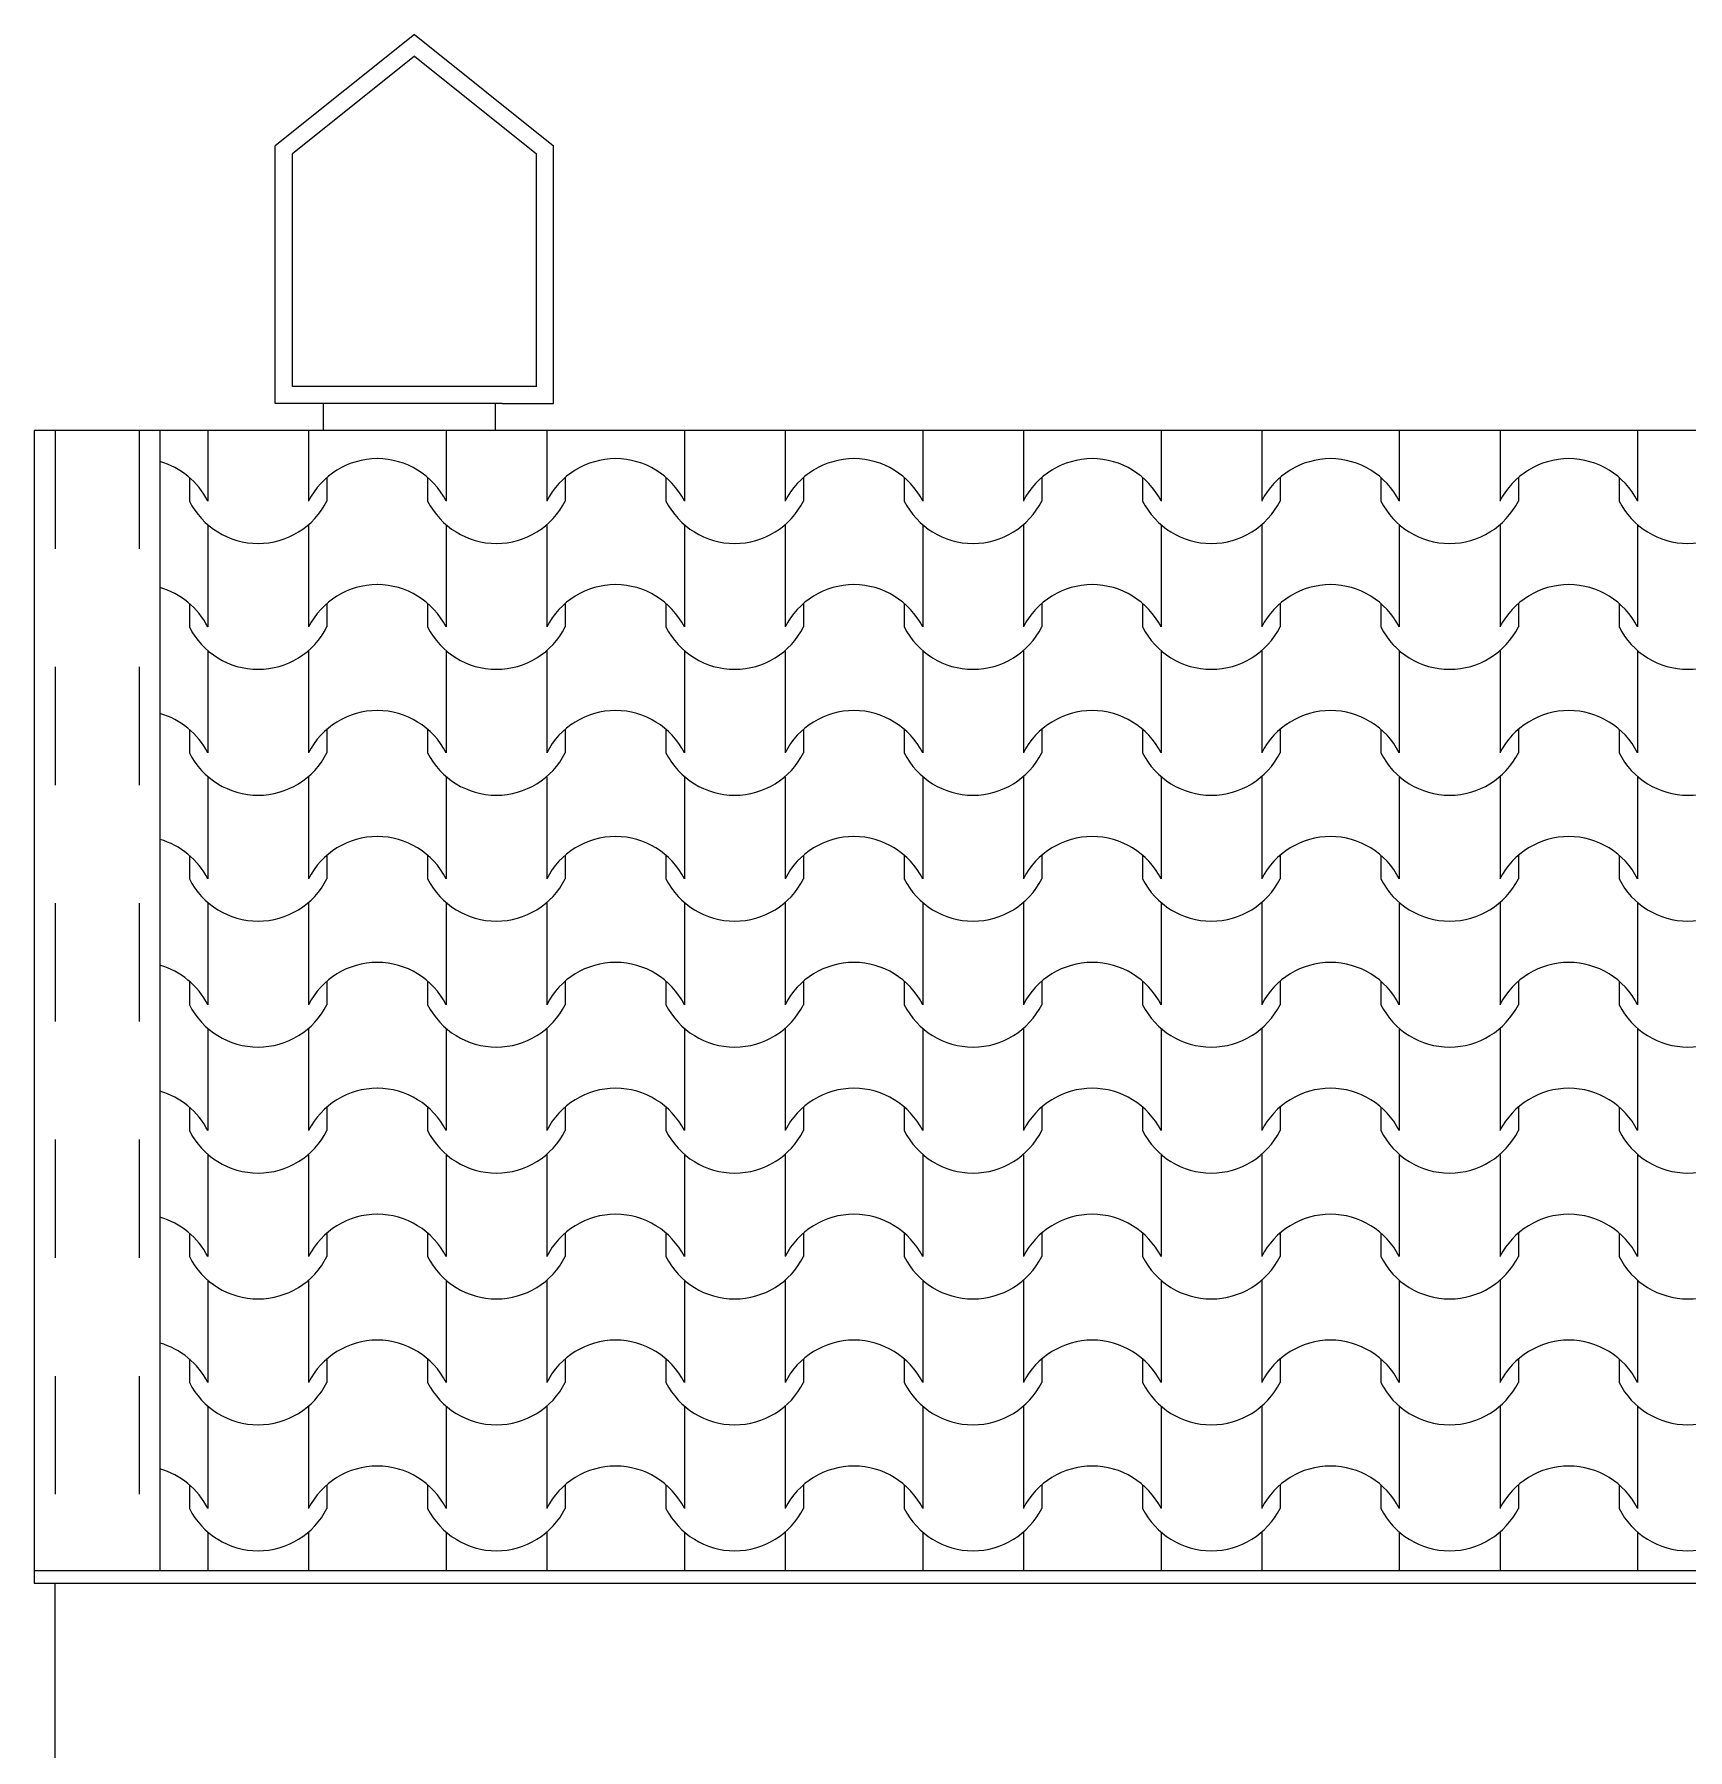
# Model space of a CAD drawing. Header units: millimetres. Extents: x 2791058 to 2855058, y -67651 to -18651.
# Drawn here: x 2803861 to 2805834, y -44920 to -42872 of the extents above; entities that cross this region are included whole.
import ezdxf

# ---------------------------------------------------------------- set-up
doc = ezdxf.new("R2010")
doc.units = ezdxf.units.MM
doc.header["$MEASUREMENT"] = 0
doc.linetypes.add('Dashed', pattern=[282.222223, 141.111112, -141.111112])
doc.layers.add('Shell - Roof_Pen_No__21', color=7, linetype='Continuous', lineweight=0)
doc.layers.add('Structural - Bearing_Pen_No__1', color=7, linetype='Continuous', lineweight=0)
doc.layers.add('Structural - Bearing_Pen_No__62', color=7, linetype='Continuous', lineweight=0, true_color=0xaaaaaa)

# ---------------------------------------------------------------- blocks, each defined once
blk = doc.blocks.new('*X14', base_point=(2247653.8, -76425))
at = {"layer": 'Structural - Bearing_Pen_No__62', "color": 253, "linetype": 'Continuous', "lineweight": 0, "true_color": 0xaaaaaa}
for p, q in [((2804067.7, -43345.2), (2804067.7, -43368.4)), ((2804188, -43345.2), (2804188, -43368.4)), ((2804352.2, -43345.2), (2804352.2, -43368.4)), ((2804472.4, -43345.2), (2804472.4, -43368.4)), ((2804636.7, -43345.2), (2804636.7, -43368.4)), ((2804756.9, -43345.2), (2804756.9, -43368.4)), ((2804921.2, -43345.2), (2804921.2, -43368.4)), ((2805041.4, -43345.2), (2805041.4, -43368.4)), ((2805205.7, -43345.2), (2805205.7, -43368.4)), ((2805325.9, -43345.2), (2805325.9, -43368.4)), ((2805490.1, -43345.2), (2805490.1, -43368.4)), ((2805610.4, -43345.2), (2805610.4, -43368.4)), ((2805774.6, -43345.2), (2805774.6, -43368.4)), ((2804067.7, -43368.4), (2804067.7, -43429.4)), ((2804188, -43368.4), (2804188, -43429.4)), ((2804352.2, -43368.4), (2804352.2, -43429.4)), ((2804472.4, -43368.4), (2804472.4, -43429.4)), ((2804636.7, -43368.4), (2804636.7, -43429.4)), ((2804756.9, -43368.4), (2804756.9, -43429.4)), ((2804921.2, -43368.4), (2804921.2, -43429.4)), ((2805041.4, -43368.4), (2805041.4, -43429.4)), ((2805205.7, -43368.4), (2805205.7, -43429.4)), ((2805325.9, -43368.4), (2805325.9, -43429.4)), ((2805490.1, -43368.4), (2805490.1, -43429.4)), ((2805610.4, -43368.4), (2805610.4, -43429.4)), ((2805774.6, -43368.4), (2805774.6, -43429.4)), ((2804045.7, -43401.4), (2804045.7, -43429.4)), ((2804210, -43401.4), (2804210, -43429.4)), ((2804330.2, -43401.4), (2804330.2, -43429.4)), ((2804494.5, -43401.4), (2804494.5, -43429.4)), ((2804614.7, -43401.4), (2804614.7, -43429.4)), ((2804778.9, -43401.4), (2804778.9, -43429.4)), ((2804899.2, -43401.4), (2804899.2, -43429.4)), ((2805063.4, -43401.4), (2805063.4, -43429.4)), ((2805183.6, -43401.4), (2805183.6, -43429.4)), ((2805347.9, -43401.4), (2805347.9, -43429.4)), ((2805468.1, -43401.4), (2805468.1, -43429.4)), ((2805632.4, -43401.4), (2805632.4, -43429.4)), ((2805752.6, -43401.4), (2805752.6, -43429.4)), ((2804067.7, -43457.8), (2804067.7, -43518.8)), ((2804188, -43457.8), (2804188, -43518.8)), ((2804352.2, -43457.8), (2804352.2, -43518.8)), ((2804472.4, -43457.8), (2804472.4, -43518.8)), ((2804636.7, -43457.8), (2804636.7, -43518.8)), ((2804756.9, -43457.8), (2804756.9, -43518.8)), ((2804921.2, -43457.8), (2804921.2, -43518.8)), ((2805041.4, -43457.8), (2805041.4, -43518.8)), ((2805205.7, -43457.8), (2805205.7, -43518.8)), ((2805325.9, -43457.8), (2805325.9, -43518.8)), ((2805490.1, -43457.8), (2805490.1, -43518.8)), ((2805610.4, -43457.8), (2805610.4, -43518.8)), ((2805774.6, -43457.8), (2805774.6, -43518.8)), ((2804067.7, -43518.8), (2804067.7, -43579.7)), ((2804188, -43518.8), (2804188, -43579.7)), ((2804352.2, -43518.8), (2804352.2, -43579.7)), ((2804472.4, -43518.8), (2804472.4, -43579.7)), ((2804636.7, -43518.8), (2804636.7, -43579.7)), ((2804756.9, -43518.8), (2804756.9, -43579.7)), ((2804921.2, -43518.8), (2804921.2, -43579.7)), ((2805041.4, -43518.8), (2805041.4, -43579.7)), ((2805205.7, -43518.8), (2805205.7, -43579.7)), ((2805325.9, -43518.8), (2805325.9, -43579.7)), ((2805490.1, -43518.8), (2805490.1, -43579.7)), ((2805610.4, -43518.8), (2805610.4, -43579.7)), ((2805774.6, -43518.8), (2805774.6, -43579.7)), ((2804045.7, -43551.7), (2804045.7, -43579.7)), ((2804210, -43551.7), (2804210, -43579.7)), ((2804330.2, -43551.7), (2804330.2, -43579.7)), ((2804494.5, -43551.7), (2804494.5, -43579.7)), ((2804614.7, -43551.7), (2804614.7, -43579.7)), ((2804778.9, -43551.7), (2804778.9, -43579.7)), ((2804899.2, -43551.7), (2804899.2, -43579.7)), ((2805063.4, -43551.7), (2805063.4, -43579.7)), ((2805183.6, -43551.7), (2805183.6, -43579.7)), ((2805347.9, -43551.7), (2805347.9, -43579.7)), ((2805468.1, -43551.7), (2805468.1, -43579.7)), ((2805632.4, -43551.7), (2805632.4, -43579.7)), ((2805752.6, -43551.7), (2805752.6, -43579.7)), ((2804067.7, -43608.1), (2804067.7, -43669.1)), ((2804188, -43608.1), (2804188, -43669.1)), ((2804352.2, -43608.1), (2804352.2, -43669.1)), ((2804472.4, -43608.1), (2804472.4, -43669.1)), ((2804636.7, -43608.1), (2804636.7, -43669.1)), ((2804756.9, -43608.1), (2804756.9, -43669.1)), ((2804921.2, -43608.1), (2804921.2, -43669.1)), ((2805041.4, -43608.1), (2805041.4, -43669.1)), ((2805205.7, -43608.1), (2805205.7, -43669.1)), ((2805325.9, -43608.1), (2805325.9, -43669.1)), ((2805490.1, -43608.1), (2805490.1, -43669.1)), ((2805610.4, -43608.1), (2805610.4, -43669.1)), ((2805774.6, -43608.1), (2805774.6, -43669.1)), ((2804067.7, -43669.1), (2804067.7, -43730.1)), ((2804188, -43669.1), (2804188, -43730.1)), ((2804352.2, -43669.1), (2804352.2, -43730.1)), ((2804472.4, -43669.1), (2804472.4, -43730.1)), ((2804636.7, -43669.1), (2804636.7, -43730.1)), ((2804756.9, -43669.1), (2804756.9, -43730.1)), ((2804921.2, -43669.1), (2804921.2, -43730.1)), ((2805041.4, -43669.1), (2805041.4, -43730.1)), ((2805205.7, -43669.1), (2805205.7, -43730.1)), ((2805325.9, -43669.1), (2805325.9, -43730.1)), ((2805490.1, -43669.1), (2805490.1, -43730.1)), ((2805610.4, -43669.1), (2805610.4, -43730.1)), ((2805774.6, -43669.1), (2805774.6, -43730.1)), ((2804045.7, -43702), (2804045.7, -43730.1)), ((2804210, -43702), (2804210, -43730.1)), ((2804330.2, -43702), (2804330.2, -43730.1)), ((2804494.5, -43702), (2804494.5, -43730.1)), ((2804614.7, -43702), (2804614.7, -43730.1)), ((2804778.9, -43702), (2804778.9, -43730.1)), ((2804899.2, -43702), (2804899.2, -43730.1)), ((2805063.4, -43702), (2805063.4, -43730.1)), ((2805183.6, -43702), (2805183.6, -43730.1)), ((2805347.9, -43702), (2805347.9, -43730.1)), ((2805468.1, -43702), (2805468.1, -43730.1)), ((2805632.4, -43702), (2805632.4, -43730.1)), ((2805752.6, -43702), (2805752.6, -43730.1)), ((2804067.7, -43758.5), (2804067.7, -43819.4)), ((2804188, -43758.5), (2804188, -43819.4)), ((2804352.2, -43758.5), (2804352.2, -43819.4)), ((2804472.4, -43758.5), (2804472.4, -43819.4)), ((2804636.7, -43758.5), (2804636.7, -43819.4)), ((2804756.9, -43758.5), (2804756.9, -43819.4)), ((2804921.2, -43758.5), (2804921.2, -43819.4)), ((2805041.4, -43758.5), (2805041.4, -43819.4)), ((2805205.7, -43758.5), (2805205.7, -43819.4)), ((2805325.9, -43758.5), (2805325.9, -43819.4)), ((2805490.1, -43758.5), (2805490.1, -43819.4)), ((2805610.4, -43758.5), (2805610.4, -43819.4)), ((2805774.6, -43758.5), (2805774.6, -43819.4)), ((2804067.7, -43819.4), (2804067.7, -43880.4)), ((2804188, -43819.4), (2804188, -43880.4)), ((2804352.2, -43819.4), (2804352.2, -43880.4)), ((2804472.4, -43819.4), (2804472.4, -43880.4)), ((2804636.7, -43819.4), (2804636.7, -43880.4)), ((2804756.9, -43819.4), (2804756.9, -43880.4)), ((2804921.2, -43819.4), (2804921.2, -43880.4)), ((2805041.4, -43819.4), (2805041.4, -43880.4)), ((2805205.7, -43819.4), (2805205.7, -43880.4)), ((2805325.9, -43819.4), (2805325.9, -43880.4)), ((2805490.1, -43819.4), (2805490.1, -43880.4)), ((2805610.4, -43819.4), (2805610.4, -43880.4)), ((2805774.6, -43819.4), (2805774.6, -43880.4)), ((2804045.7, -43852.4), (2804045.7, -43880.4)), ((2804210, -43852.4), (2804210, -43880.4)), ((2804330.2, -43852.4), (2804330.2, -43880.4)), ((2804494.5, -43852.4), (2804494.5, -43880.4)), ((2804614.7, -43852.4), (2804614.7, -43880.4)), ((2804778.9, -43852.4), (2804778.9, -43880.4)), ((2804899.2, -43852.4), (2804899.2, -43880.4)), ((2805063.4, -43852.4), (2805063.4, -43880.4)), ((2805183.6, -43852.4), (2805183.6, -43880.4)), ((2805347.9, -43852.4), (2805347.9, -43880.4)), ((2805468.1, -43852.4), (2805468.1, -43880.4)), ((2805632.4, -43852.4), (2805632.4, -43880.4)), ((2805752.6, -43852.4), (2805752.6, -43880.4)), ((2804067.7, -43908.8), (2804067.7, -43969.8)), ((2804188, -43908.8), (2804188, -43969.8)), ((2804352.2, -43908.8), (2804352.2, -43969.8)), ((2804472.4, -43908.8), (2804472.4, -43969.8)), ((2804636.7, -43908.8), (2804636.7, -43969.8)), ((2804756.9, -43908.8), (2804756.9, -43969.8)), ((2804921.2, -43908.8), (2804921.2, -43969.8)), ((2805041.4, -43908.8), (2805041.4, -43969.8)), ((2805205.7, -43908.8), (2805205.7, -43969.8)), ((2805325.9, -43908.8), (2805325.9, -43969.8)), ((2805490.1, -43908.8), (2805490.1, -43969.8)), ((2805610.4, -43908.8), (2805610.4, -43969.8)), ((2805774.6, -43908.8), (2805774.6, -43969.8)), ((2804067.7, -43969.8), (2804067.7, -44030.7)), ((2804188, -43969.8), (2804188, -44030.7)), ((2804352.2, -43969.8), (2804352.2, -44030.7)), ((2804472.4, -43969.8), (2804472.4, -44030.7)), ((2804636.7, -43969.8), (2804636.7, -44030.7)), ((2804756.9, -43969.8), (2804756.9, -44030.7)), ((2804921.2, -43969.8), (2804921.2, -44030.7)), ((2805041.4, -43969.8), (2805041.4, -44030.7)), ((2805205.7, -43969.8), (2805205.7, -44030.7)), ((2805325.9, -43969.8), (2805325.9, -44030.7)), ((2805490.1, -43969.8), (2805490.1, -44030.7)), ((2805610.4, -43969.8), (2805610.4, -44030.7)), ((2805774.6, -43969.8), (2805774.6, -44030.7)), ((2804045.7, -44002.7), (2804045.7, -44030.7)), ((2804210, -44002.7), (2804210, -44030.7)), ((2804330.2, -44002.7), (2804330.2, -44030.7)), ((2804494.5, -44002.7), (2804494.5, -44030.7)), ((2804614.7, -44002.7), (2804614.7, -44030.7)), ((2804778.9, -44002.7), (2804778.9, -44030.7)), ((2804899.2, -44002.7), (2804899.2, -44030.7)), ((2805063.4, -44002.7), (2805063.4, -44030.7)), ((2805183.6, -44002.7), (2805183.6, -44030.7)), ((2805347.9, -44002.7), (2805347.9, -44030.7)), ((2805468.1, -44002.7), (2805468.1, -44030.7)), ((2805632.4, -44002.7), (2805632.4, -44030.7)), ((2805752.6, -44002.7), (2805752.6, -44030.7)), ((2804067.7, -44059.1), (2804067.7, -44120.1)), ((2804188, -44059.1), (2804188, -44120.1)), ((2804352.2, -44059.1), (2804352.2, -44120.1)), ((2804472.4, -44059.1), (2804472.4, -44120.1)), ((2804636.7, -44059.1), (2804636.7, -44120.1)), ((2804756.9, -44059.1), (2804756.9, -44120.1)), ((2804921.2, -44059.1), (2804921.2, -44120.1)), ((2805041.4, -44059.1), (2805041.4, -44120.1)), ((2805205.7, -44059.1), (2805205.7, -44120.1)), ((2805325.9, -44059.1), (2805325.9, -44120.1)), ((2805490.1, -44059.1), (2805490.1, -44120.1)), ((2805610.4, -44059.1), (2805610.4, -44120.1)), ((2805774.6, -44059.1), (2805774.6, -44120.1)), ((2804067.7, -44120.1), (2804067.7, -44181.1)), ((2804188, -44120.1), (2804188, -44181.1)), ((2804352.2, -44120.1), (2804352.2, -44181.1)), ((2804472.4, -44120.1), (2804472.4, -44181.1)), ((2804636.7, -44120.1), (2804636.7, -44181.1)), ((2804756.9, -44120.1), (2804756.9, -44181.1)), ((2804921.2, -44120.1), (2804921.2, -44181.1)), ((2805041.4, -44120.1), (2805041.4, -44181.1)), ((2805205.7, -44120.1), (2805205.7, -44181.1)), ((2805325.9, -44120.1), (2805325.9, -44181.1)), ((2805490.1, -44120.1), (2805490.1, -44181.1)), ((2805610.4, -44120.1), (2805610.4, -44181.1)), ((2805774.6, -44120.1), (2805774.6, -44181.1)), ((2804045.7, -44153), (2804045.7, -44181.1)), ((2804210, -44153), (2804210, -44181.1)), ((2804330.2, -44153), (2804330.2, -44181.1)), ((2804494.5, -44153), (2804494.5, -44181.1)), ((2804614.7, -44153), (2804614.7, -44181.1)), ((2804778.9, -44153), (2804778.9, -44181.1)), ((2804899.2, -44153), (2804899.2, -44181.1)), ((2805063.4, -44153), (2805063.4, -44181.1)), ((2805183.6, -44153), (2805183.6, -44181.1)), ((2805347.9, -44153), (2805347.9, -44181.1)), ((2805468.1, -44153), (2805468.1, -44181.1)), ((2805632.4, -44153), (2805632.4, -44181.1)), ((2805752.6, -44153), (2805752.6, -44181.1)), ((2804067.7, -44209.5), (2804067.7, -44270.4)), ((2804188, -44209.5), (2804188, -44270.4)), ((2804352.2, -44209.5), (2804352.2, -44270.4)), ((2804472.4, -44209.5), (2804472.4, -44270.4)), ((2804636.7, -44209.5), (2804636.7, -44270.4)), ((2804756.9, -44209.5), (2804756.9, -44270.4)), ((2804921.2, -44209.5), (2804921.2, -44270.4)), ((2805041.4, -44209.5), (2805041.4, -44270.4)), ((2805205.7, -44209.5), (2805205.7, -44270.4)), ((2805325.9, -44209.5), (2805325.9, -44270.4)), ((2805490.1, -44209.5), (2805490.1, -44270.4)), ((2805610.4, -44209.5), (2805610.4, -44270.4)), ((2805774.6, -44209.5), (2805774.6, -44270.4)), ((2804067.7, -44270.4), (2804067.7, -44331.4)), ((2804188, -44270.4), (2804188, -44331.4)), ((2804352.2, -44270.4), (2804352.2, -44331.4)), ((2804472.4, -44270.4), (2804472.4, -44331.4)), ((2804636.7, -44270.4), (2804636.7, -44331.4)), ((2804756.9, -44270.4), (2804756.9, -44331.4)), ((2804921.2, -44270.4), (2804921.2, -44331.4)), ((2805041.4, -44270.4), (2805041.4, -44331.4)), ((2805205.7, -44270.4), (2805205.7, -44331.4)), ((2805325.9, -44270.4), (2805325.9, -44331.4)), ((2805490.1, -44270.4), (2805490.1, -44331.4)), ((2805610.4, -44270.4), (2805610.4, -44331.4)), ((2805774.6, -44270.4), (2805774.6, -44331.4)), ((2804045.7, -44303.4), (2804045.7, -44331.4)), ((2804210, -44303.4), (2804210, -44331.4)), ((2804330.2, -44303.4), (2804330.2, -44331.4)), ((2804494.5, -44303.4), (2804494.5, -44331.4)), ((2804614.7, -44303.4), (2804614.7, -44331.4)), ((2804778.9, -44303.4), (2804778.9, -44331.4)), ((2804899.2, -44303.4), (2804899.2, -44331.4)), ((2805063.4, -44303.4), (2805063.4, -44331.4)), ((2805183.6, -44303.4), (2805183.6, -44331.4)), ((2805347.9, -44303.4), (2805347.9, -44331.4)), ((2805468.1, -44303.4), (2805468.1, -44331.4)), ((2805632.4, -44303.4), (2805632.4, -44331.4)), ((2805752.6, -44303.4), (2805752.6, -44331.4)), ((2804067.7, -44359.8), (2804067.7, -44420.8)), ((2804188, -44359.8), (2804188, -44420.8)), ((2804352.2, -44359.8), (2804352.2, -44420.8)), ((2804472.4, -44359.8), (2804472.4, -44420.8)), ((2804636.7, -44359.8), (2804636.7, -44420.8)), ((2804756.9, -44359.8), (2804756.9, -44420.8)), ((2804921.2, -44359.8), (2804921.2, -44420.8)), ((2805041.4, -44359.8), (2805041.4, -44420.8)), ((2805205.7, -44359.8), (2805205.7, -44420.8)), ((2805325.9, -44359.8), (2805325.9, -44420.8)), ((2805490.1, -44359.8), (2805490.1, -44420.8)), ((2805610.4, -44359.8), (2805610.4, -44420.8)), ((2805774.6, -44359.8), (2805774.6, -44420.8)), ((2804067.7, -44420.8), (2804067.7, -44481.7)), ((2804188, -44420.8), (2804188, -44481.7)), ((2804352.2, -44420.8), (2804352.2, -44481.7)), ((2804472.4, -44420.8), (2804472.4, -44481.7)), ((2804636.7, -44420.8), (2804636.7, -44481.7)), ((2804756.9, -44420.8), (2804756.9, -44481.7)), ((2804921.2, -44420.8), (2804921.2, -44481.7)), ((2805041.4, -44420.8), (2805041.4, -44481.7)), ((2805205.7, -44420.8), (2805205.7, -44481.7)), ((2805325.9, -44420.8), (2805325.9, -44481.7)), ((2805490.1, -44420.8), (2805490.1, -44481.7)), ((2805610.4, -44420.8), (2805610.4, -44481.7)), ((2805774.6, -44420.8), (2805774.6, -44481.7)), ((2804045.7, -44453.7), (2804045.7, -44481.7)), ((2804210, -44453.7), (2804210, -44481.7)), ((2804330.2, -44453.7), (2804330.2, -44481.7)), ((2804494.5, -44453.7), (2804494.5, -44481.7)), ((2804614.7, -44453.7), (2804614.7, -44481.7)), ((2804778.9, -44453.7), (2804778.9, -44481.7)), ((2804899.2, -44453.7), (2804899.2, -44481.7)), ((2805063.4, -44453.7), (2805063.4, -44481.7)), ((2805183.6, -44453.7), (2805183.6, -44481.7)), ((2805347.9, -44453.7), (2805347.9, -44481.7)), ((2805468.1, -44453.7), (2805468.1, -44481.7)), ((2805632.4, -44453.7), (2805632.4, -44481.7)), ((2805752.6, -44453.7), (2805752.6, -44481.7)), ((2804067.7, -44510.1), (2804067.7, -44571.1)), ((2804188, -44510.1), (2804188, -44571.1)), ((2804352.2, -44510.1), (2804352.2, -44571.1)), ((2804472.4, -44510.1), (2804472.4, -44571.1)), ((2804636.7, -44510.1), (2804636.7, -44571.1)), ((2804756.9, -44510.1), (2804756.9, -44571.1)), ((2804921.2, -44510.1), (2804921.2, -44571.1)), ((2805041.4, -44510.1), (2805041.4, -44571.1)), ((2805205.7, -44510.1), (2805205.7, -44571.1)), ((2805325.9, -44510.1), (2805325.9, -44571.1)), ((2805490.1, -44510.1), (2805490.1, -44571.1)), ((2805610.4, -44510.1), (2805610.4, -44571.1)), ((2805774.6, -44510.1), (2805774.6, -44571.1)), ((2804067.7, -44571.1), (2804067.7, -44632.1)), ((2804188, -44571.1), (2804188, -44632.1)), ((2804352.2, -44571.1), (2804352.2, -44632.1)), ((2804472.4, -44571.1), (2804472.4, -44632.1)), ((2804636.7, -44571.1), (2804636.7, -44632.1)), ((2804756.9, -44571.1), (2804756.9, -44632.1)), ((2804921.2, -44571.1), (2804921.2, -44632.1)), ((2805041.4, -44571.1), (2805041.4, -44632.1)), ((2805205.7, -44571.1), (2805205.7, -44632.1)), ((2805325.9, -44571.1), (2805325.9, -44632.1)), ((2805490.1, -44571.1), (2805490.1, -44632.1)), ((2805610.4, -44571.1), (2805610.4, -44632.1)), ((2805774.6, -44571.1), (2805774.6, -44632.1)), ((2804045.7, -44604), (2804045.7, -44632.1)), ((2804210, -44604), (2804210, -44632.1)), ((2804330.2, -44604), (2804330.2, -44632.1)), ((2804494.5, -44604), (2804494.5, -44632.1)), ((2804614.7, -44604), (2804614.7, -44632.1)), ((2804778.9, -44604), (2804778.9, -44632.1)), ((2804899.2, -44604), (2804899.2, -44632.1)), ((2805063.4, -44604), (2805063.4, -44632.1)), ((2805183.6, -44604), (2805183.6, -44632.1)), ((2805347.9, -44604), (2805347.9, -44632.1)), ((2805468.1, -44604), (2805468.1, -44632.1)), ((2805632.4, -44604), (2805632.4, -44632.1)), ((2805752.6, -44604), (2805752.6, -44632.1)), ((2804067.7, -44660.5), (2804067.7, -44706.4)), ((2804188, -44660.5), (2804188, -44706.4)), ((2804352.2, -44660.5), (2804352.2, -44706.4)), ((2804472.4, -44660.5), (2804472.4, -44706.4)), ((2804636.7, -44660.5), (2804636.7, -44706.4)), ((2804756.9, -44660.5), (2804756.9, -44706.4)), ((2804921.2, -44660.5), (2804921.2, -44706.4)), ((2805041.4, -44660.5), (2805041.4, -44706.4)), ((2805205.7, -44660.5), (2805205.7, -44706.4)), ((2805325.9, -44660.5), (2805325.9, -44706.4)), ((2805490.1, -44660.5), (2805490.1, -44706.4)), ((2805610.4, -44660.5), (2805610.4, -44706.4)), ((2805774.6, -44660.5), (2805774.6, -44706.4))]:
    blk.add_line(p, q, dxfattribs=at)
for centre, radius, start, end in [((2803985.3, -43471.3), 92.5, 26.9885, 74.1368), ((2804270.4, -43471.3), 92.5, 90.1705, 153.0115), ((2804269.8, -43471.3), 92.5, 26.9885, 89.8295), ((2804554.8, -43471.3), 92.5, 90.1705, 153.0115), ((2804554.3, -43471.3), 92.5, 26.9885, 89.8295), ((2804839.3, -43471.3), 92.5, 90.1705, 153.0115), ((2804838.8, -43471.3), 92.5, 26.9885, 89.8295), ((2805123.8, -43471.3), 92.5, 90.1705, 153.0115), ((2805123.3, -43471.3), 92.5, 26.9885, 89.8295), ((2805408.3, -43471.3), 92.5, 90.1705, 153.0115), ((2805407.7, -43471.3), 92.5, 26.9885, 89.8295), ((2805692.8, -43471.3), 92.5, 90.1705, 153.0115), ((2805692.2, -43471.3), 92.5, 26.9885, 89.8295), ((2804127.8, -43388.1), 91.9, 206.7044, 333.2956), ((2804412.3, -43388.1), 91.9, 206.7044, 333.2956), ((2804696.8, -43388.1), 91.9, 206.7044, 333.2956), ((2804981.3, -43388.1), 91.9, 206.7044, 333.2956), ((2805265.8, -43388.1), 91.9, 206.7044, 333.2956), ((2805550.2, -43388.1), 91.9, 206.7044, 333.2956), ((2805834.7, -43388.1), 91.9, 206.7044, 333.2956), ((2803985.3, -43621.7), 92.5, 26.9885, 74.1368), ((2804270.4, -43621.7), 92.5, 90.1705, 153.0115), ((2804269.8, -43621.7), 92.5, 26.9885, 89.8295), ((2804554.8, -43621.7), 92.5, 90.1705, 153.0115), ((2804554.3, -43621.7), 92.5, 26.9885, 89.8295), ((2804839.3, -43621.7), 92.5, 90.1705, 153.0115), ((2804838.8, -43621.7), 92.5, 26.9885, 89.8295), ((2805123.8, -43621.7), 92.5, 90.1705, 153.0115), ((2805123.3, -43621.7), 92.5, 26.9885, 89.8295), ((2805408.3, -43621.7), 92.5, 90.1705, 153.0115), ((2805407.7, -43621.7), 92.5, 26.9885, 89.8295), ((2805692.8, -43621.7), 92.5, 90.1705, 153.0115), ((2805692.2, -43621.7), 92.5, 26.9885, 89.8295), ((2804127.8, -43538.4), 91.9, 206.7044, 333.2956), ((2804412.3, -43538.4), 91.9, 206.7044, 333.2956), ((2804696.8, -43538.4), 91.9, 206.7044, 333.2956), ((2804981.3, -43538.4), 91.9, 206.7044, 333.2956), ((2805265.8, -43538.4), 91.9, 206.7044, 333.2956), ((2805550.2, -43538.4), 91.9, 206.7044, 333.2956), ((2805834.7, -43538.4), 91.9, 206.7044, 333.2956), ((2803985.3, -43772), 92.5, 26.9885, 74.1368), ((2804270.4, -43772), 92.5, 90.1705, 153.0115), ((2804269.8, -43772), 92.5, 26.9885, 89.8295), ((2804554.8, -43772), 92.5, 90.1705, 153.0115), ((2804554.3, -43772), 92.5, 26.9885, 89.8295), ((2804839.3, -43772), 92.5, 90.1705, 153.0115), ((2804838.8, -43772), 92.5, 26.9885, 89.8295), ((2805123.8, -43772), 92.5, 90.1705, 153.0115), ((2805123.3, -43772), 92.5, 26.9885, 89.8295), ((2805408.3, -43772), 92.5, 90.1705, 153.0115), ((2805407.7, -43772), 92.5, 26.9885, 89.8295), ((2805692.8, -43772), 92.5, 90.1705, 153.0115), ((2805692.2, -43772), 92.5, 26.9885, 89.8295), ((2804127.8, -43688.7), 91.9, 206.7044, 333.2956), ((2804412.3, -43688.7), 91.9, 206.7044, 333.2956), ((2804696.8, -43688.7), 91.9, 206.7044, 333.2956), ((2804981.3, -43688.7), 91.9, 206.7044, 333.2956), ((2805265.8, -43688.7), 91.9, 206.7044, 333.2956), ((2805550.2, -43688.7), 91.9, 206.7044, 333.2956), ((2805834.7, -43688.7), 91.9, 206.7044, 333.2956), ((2803985.3, -43922.4), 92.5, 26.9885, 74.1368), ((2804270.4, -43922.4), 92.5, 90.1705, 153.0115), ((2804269.8, -43922.4), 92.5, 26.9885, 89.8295), ((2804554.8, -43922.4), 92.5, 90.1705, 153.0115), ((2804554.3, -43922.4), 92.5, 26.9885, 89.8295), ((2804839.3, -43922.4), 92.5, 90.1705, 153.0115), ((2804838.8, -43922.4), 92.5, 26.9885, 89.8295), ((2805123.8, -43922.4), 92.5, 90.1705, 153.0115), ((2805123.3, -43922.4), 92.5, 26.9885, 89.8295), ((2805408.3, -43922.4), 92.5, 90.1705, 153.0115), ((2805407.7, -43922.4), 92.5, 26.9885, 89.8295), ((2805692.8, -43922.4), 92.5, 90.1705, 153.0115), ((2805692.2, -43922.4), 92.5, 26.9885, 89.8295), ((2804127.8, -43839.1), 91.9, 206.7044, 333.2956), ((2804412.3, -43839.1), 91.9, 206.7044, 333.2956), ((2804696.8, -43839.1), 91.9, 206.7044, 333.2956), ((2804981.3, -43839.1), 91.9, 206.7044, 333.2956), ((2805265.8, -43839.1), 91.9, 206.7044, 333.2956), ((2805550.2, -43839.1), 91.9, 206.7044, 333.2956), ((2805834.7, -43839.1), 91.9, 206.7044, 333.2956), ((2803985.3, -44072.7), 92.5, 26.9885, 74.1368), ((2804270.4, -44072.7), 92.5, 90.1705, 153.0115), ((2804269.8, -44072.7), 92.5, 26.9885, 89.8295), ((2804554.8, -44072.7), 92.5, 90.1705, 153.0115), ((2804554.3, -44072.7), 92.5, 26.9885, 89.8295), ((2804839.3, -44072.7), 92.5, 90.1705, 153.0115), ((2804838.8, -44072.7), 92.5, 26.9885, 89.8295), ((2805123.8, -44072.7), 92.5, 90.1705, 153.0115), ((2805123.3, -44072.7), 92.5, 26.9885, 89.8295), ((2805408.3, -44072.7), 92.5, 90.1705, 153.0115), ((2805407.7, -44072.7), 92.5, 26.9885, 89.8295), ((2805692.8, -44072.7), 92.5, 90.1705, 153.0115), ((2805692.2, -44072.7), 92.5, 26.9885, 89.8295), ((2804127.8, -43989.4), 91.9, 206.7044, 333.2956), ((2804412.3, -43989.4), 91.9, 206.7044, 333.2956), ((2804696.8, -43989.4), 91.9, 206.7044, 333.2956), ((2804981.3, -43989.4), 91.9, 206.7044, 333.2956), ((2805265.8, -43989.4), 91.9, 206.7044, 333.2956), ((2805550.2, -43989.4), 91.9, 206.7044, 333.2956), ((2805834.7, -43989.4), 91.9, 206.7044, 333.2956), ((2803985.3, -44223), 92.5, 26.9885, 74.1368), ((2804270.4, -44223), 92.5, 90.1705, 153.0115), ((2804269.8, -44223), 92.5, 26.9885, 89.8295), ((2804554.8, -44223), 92.5, 90.1705, 153.0115), ((2804554.3, -44223), 92.5, 26.9885, 89.8295), ((2804839.3, -44223), 92.5, 90.1705, 153.0115), ((2804838.8, -44223), 92.5, 26.9885, 89.8295), ((2805123.8, -44223), 92.5, 90.1705, 153.0115), ((2805123.3, -44223), 92.5, 26.9885, 89.8295), ((2805408.3, -44223), 92.5, 90.1705, 153.0115), ((2805407.7, -44223), 92.5, 26.9885, 89.8295), ((2805692.8, -44223), 92.5, 90.1705, 153.0115), ((2805692.2, -44223), 92.5, 26.9885, 89.8295), ((2804127.8, -44139.8), 91.9, 206.7044, 333.2956), ((2804412.3, -44139.8), 91.9, 206.7044, 333.2956), ((2804696.8, -44139.8), 91.9, 206.7044, 333.2956), ((2804981.3, -44139.8), 91.9, 206.7044, 333.2956), ((2805265.8, -44139.8), 91.9, 206.7044, 333.2956), ((2805550.2, -44139.8), 91.9, 206.7044, 333.2956), ((2805834.7, -44139.8), 91.9, 206.7044, 333.2956), ((2803985.3, -44373.4), 92.5, 26.9885, 74.1368), ((2804270.4, -44373.4), 92.5, 90.1705, 153.0115), ((2804269.8, -44373.4), 92.5, 26.9885, 89.8295), ((2804554.8, -44373.4), 92.5, 90.1705, 153.0115), ((2804554.3, -44373.4), 92.5, 26.9885, 89.8295), ((2804839.3, -44373.4), 92.5, 90.1705, 153.0115), ((2804838.8, -44373.4), 92.5, 26.9885, 89.8295), ((2805123.8, -44373.4), 92.5, 90.1705, 153.0115), ((2805123.3, -44373.4), 92.5, 26.9885, 89.8295), ((2805408.3, -44373.4), 92.5, 90.1705, 153.0115), ((2805407.7, -44373.4), 92.5, 26.9885, 89.8295), ((2805692.8, -44373.4), 92.5, 90.1705, 153.0115), ((2805692.2, -44373.4), 92.5, 26.9885, 89.8295), ((2804127.8, -44290.1), 91.9, 206.7044, 333.2956), ((2804412.3, -44290.1), 91.9, 206.7044, 333.2956), ((2804696.8, -44290.1), 91.9, 206.7044, 333.2956), ((2804981.3, -44290.1), 91.9, 206.7044, 333.2956), ((2805265.8, -44290.1), 91.9, 206.7044, 333.2956), ((2805550.2, -44290.1), 91.9, 206.7044, 333.2956), ((2805834.7, -44290.1), 91.9, 206.7044, 333.2956), ((2803985.3, -44523.7), 92.5, 26.9885, 74.1368), ((2804270.4, -44523.7), 92.5, 90.1705, 153.0115), ((2804269.8, -44523.7), 92.5, 26.9885, 89.8295), ((2804554.8, -44523.7), 92.5, 90.1705, 153.0115), ((2804554.3, -44523.7), 92.5, 26.9885, 89.8295), ((2804839.3, -44523.7), 92.5, 90.1705, 153.0115), ((2804838.8, -44523.7), 92.5, 26.9885, 89.8295), ((2805123.8, -44523.7), 92.5, 90.1705, 153.0115), ((2805123.3, -44523.7), 92.5, 26.9885, 89.8295), ((2805408.3, -44523.7), 92.5, 90.1705, 153.0115), ((2805407.7, -44523.7), 92.5, 26.9885, 89.8295), ((2805692.8, -44523.7), 92.5, 90.1705, 153.0115), ((2805692.2, -44523.7), 92.5, 26.9885, 89.8295), ((2804127.8, -44440.4), 91.9, 206.7044, 333.2956), ((2804412.3, -44440.4), 91.9, 206.7044, 333.2956), ((2804696.8, -44440.4), 91.9, 206.7044, 333.2956), ((2804981.3, -44440.4), 91.9, 206.7044, 333.2956), ((2805265.8, -44440.4), 91.9, 206.7044, 333.2956), ((2805550.2, -44440.4), 91.9, 206.7044, 333.2956), ((2805834.7, -44440.4), 91.9, 206.7044, 333.2956), ((2803985.3, -44674), 92.5, 26.9885, 74.1368), ((2804270.4, -44674), 92.5, 90.1705, 153.0115), ((2804269.8, -44674), 92.5, 26.9885, 89.8295), ((2804554.8, -44674), 92.5, 90.1705, 153.0115), ((2804554.3, -44674), 92.5, 26.9885, 89.8295), ((2804839.3, -44674), 92.5, 90.1705, 153.0115), ((2804838.8, -44674), 92.5, 26.9885, 89.8295), ((2805123.8, -44674), 92.5, 90.1705, 153.0115), ((2805123.3, -44674), 92.5, 26.9885, 89.8295), ((2805408.3, -44674), 92.5, 90.1705, 153.0115), ((2805407.7, -44674), 92.5, 26.9885, 89.8295), ((2805692.8, -44674), 92.5, 90.1705, 153.0115), ((2805692.2, -44674), 92.5, 26.9885, 89.8295), ((2804127.8, -44590.8), 91.9, 206.7044, 333.2956), ((2804412.3, -44590.8), 91.9, 206.7044, 333.2956), ((2804696.8, -44590.8), 91.9, 206.7044, 333.2956), ((2804981.3, -44590.8), 91.9, 206.7044, 333.2956), ((2805265.8, -44590.8), 91.9, 206.7044, 333.2956), ((2805550.2, -44590.8), 91.9, 206.7044, 333.2956), ((2805834.7, -44590.8), 91.9, 206.7044, 333.2956)]:
    blk.add_arc(centre, radius, start, end, dxfattribs=at)
blk = doc.blocks.new('Fill_7', base_point=(2247653.8, -74425))
at = {"layer": 'Structural - Bearing_Pen_No__1', "color": 7, "linetype": 'Continuous', "lineweight": 0}
for p, q in [((2806930.6, -43345.2), (2804010.6, -43345.2)), ((2804010.6, -43345.2), (2804010.6, -44706.4)), ((2804010.6, -44706.4), (2811589.5, -44706.4))]:
    blk.add_line(p, q, dxfattribs=at)
at = {"layer": 'Structural - Bearing_Pen_No__62', "color": 253, "linetype": 'Continuous', "lineweight": 0, "true_color": 0xaaaaaa}
blk.add_blockref('*X14', (2247653.8, -76425), dxfattribs=at)

msp = doc.modelspace()

# ---------------------------------------------------------------- linework, layer by layer
at = {"layer": 'Shell - Roof_Pen_No__21', "color": 7, "linetype": 'Continuous', "lineweight": 0}
for p, q in [((2804314.4, -42872.2), (2804148.2, -43005.3)), ((2804314.4, -42872.2), (2804480.6, -43005.3)), ((2804314.4, -42898.3), (2804168.7, -43015)), ((2804314.4, -42898.3), (2804460.1, -43015)), ((2804148.2, -43313.1), (2804148.2, -43005.3)), ((2804480.6, -43313.1), (2804480.6, -43005.3)), ((2804168.7, -43292.6), (2804168.7, -43015)), ((2804460.1, -43292.6), (2804460.1, -43015)), ((2804460.1, -43292.6), (2804168.7, -43292.6)), ((2804209.8, -43313.1), (2804148.2, -43313.1)), ((2804205.6, -43313.1), (2804205.6, -43345.2)), ((2804419.1, -43313.1), (2804209.8, -43313.1)), ((2804410.6, -43313.1), (2804410.6, -43345.2)), ((2804419.1, -43313.1), (2804480.6, -43313.1)), ((2806930.6, -43345.2), (2803860.6, -43345.2)), ((2803860.6, -43345.2), (2803860.6, -44721.4)), ((2804010.6, -43345.2), (2804010.6, -44706.4)), ((2803860.6, -44706.4), (2812085.6, -44706.4)), ((2803860.6, -44721.4), (2812085.6, -44721.4)), ((2803885.6, -44971.4), (2803885.6, -44721.4))]:
    msp.add_line(p, q, dxfattribs=at)
at = {"layer": 'Shell - Roof_Pen_No__21', "color": 7, "linetype": 'Dashed', "lineweight": 0}
for p, q in [((2803885.6, -43345.2), (2803885.6, -44706.4)), ((2803985.6, -43345.2), (2803985.6, -44706.4))]:
    msp.add_line(p, q, dxfattribs=at)

# ---------------------------------------------------------------- block references
at = {"layer": 'Structural - Bearing_Pen_No__62', "color": 253, "linetype": 'Continuous', "lineweight": 0, "true_color": 0xaaaaaa}
msp.add_blockref('Fill_7', (2247653.8, -74425), dxfattribs=at)

doc.saveas('drawing.dxf')
